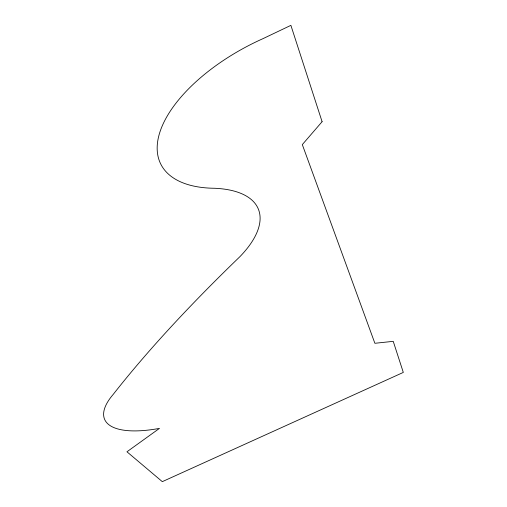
<?xml version="1.0" encoding="UTF-8"?>
<svg xmlns="http://www.w3.org/2000/svg" width="507" height="507" viewBox="0 0 507 507"><rect width="100%" height="100%" fill="white"/><g stroke="black" fill="none" stroke-linecap="round" stroke-linejoin="round"><path stroke-width="0.76" d="M322.097 121.699L302.311 144.603L374.876 343.29L393.236 341.338L403.306 372.417L162.31 481.65L126.953 451.781L159.471 428.383A98.497 34.514 -22.5 0 1 113.207 394.402A1308.916 290.2 -30.5 0 1 239.843 256.732A117.941 51.987 -22.4 0 0 214.505 188.262A134.799 66.316 -26.8 0 1 159.914 132.054A134.799 66.316 -26.8 0 1 263.133 38.583L290.885 25.35L322.097 121.699"/></g></svg>
